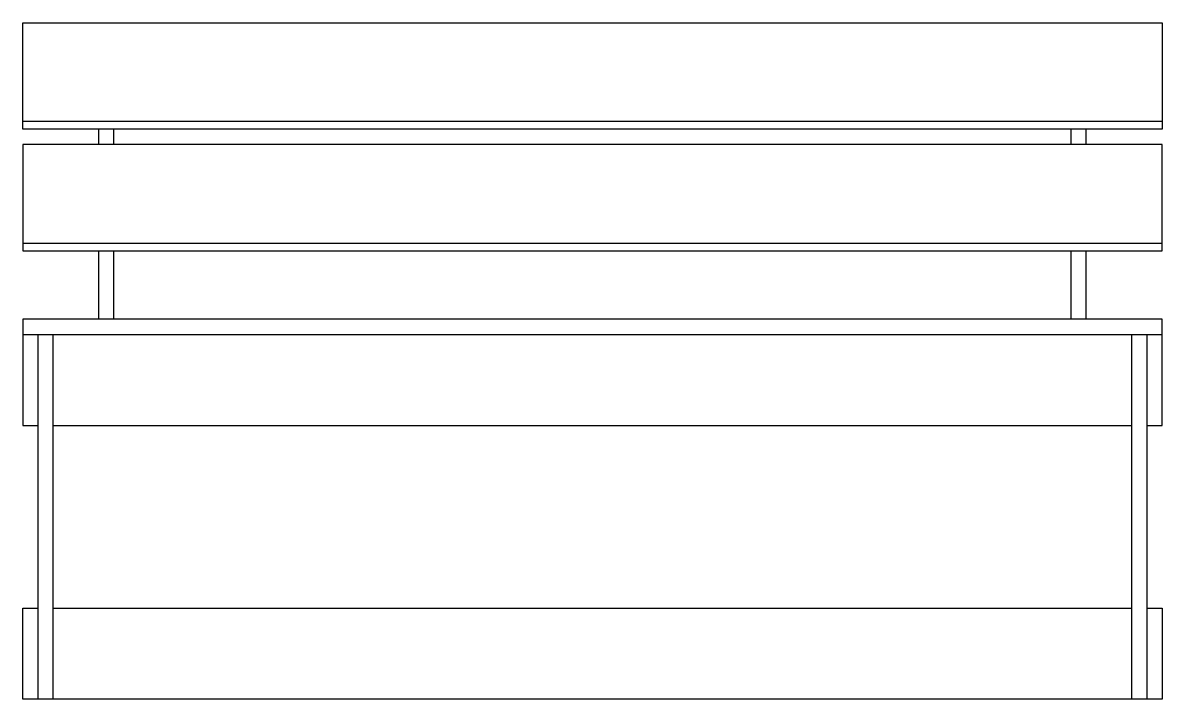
# Model space of a CAD drawing. Extents: x 0 to 150, y 0 to 89.
import ezdxf

# ---------------------------------------------------------------- set-up
doc = ezdxf.new("R2010")
doc.units = 0
doc.header["$LTSCALE"] = 25
doc.header["$MEASUREMENT"] = 0
doc.layers.get('0').update_dxf_attribs({"linetype": 'CONTINUOUS'})

msp = doc.modelspace()

# ---------------------------------------------------------------- linework, layer by layer
at = {"color": 0, "linetype": 'ByBlock'}
for p, q in [((150, 76), (0, 76)), ((10, 73), (10, 75)), ((12, 73), (12, 75)), ((138, 73), (138, 75)), ((140, 73), (140, 75)), ((0, 60), (150, 60)), ((10, 50), (10, 59)), ((12, 50), (12, 59)), ((138, 50), (138, 59)), ((140, 50), (140, 59)), ((0, 48), (150, 48)), ((2, 48), (2, 0)), ((4, 0), (4, 48)), ((146, 0), (146, 48)), ((148, 0), (148, 48)), ((4, 36), (146, 36)), ((4, 12), (146, 12))]:
    msp.add_line(p, q, dxfattribs=at)
for points in [[(0, 75), (0, 89), (150, 89), (150, 75)], [(150, 59), (150, 73), (0, 73), (0, 59)]]:
    msp.add_lwpolyline(points, close=True, dxfattribs=at)
for points in [[(148, 36), (150, 36), (150, 50), (0, 50), (0, 36), (2, 36)], [(148, 12), (150, 12), (150, 0), (0, 0), (0, 12), (2, 12)]]:
    msp.add_lwpolyline(points, dxfattribs=at)

doc.saveas('drawing.dxf')
